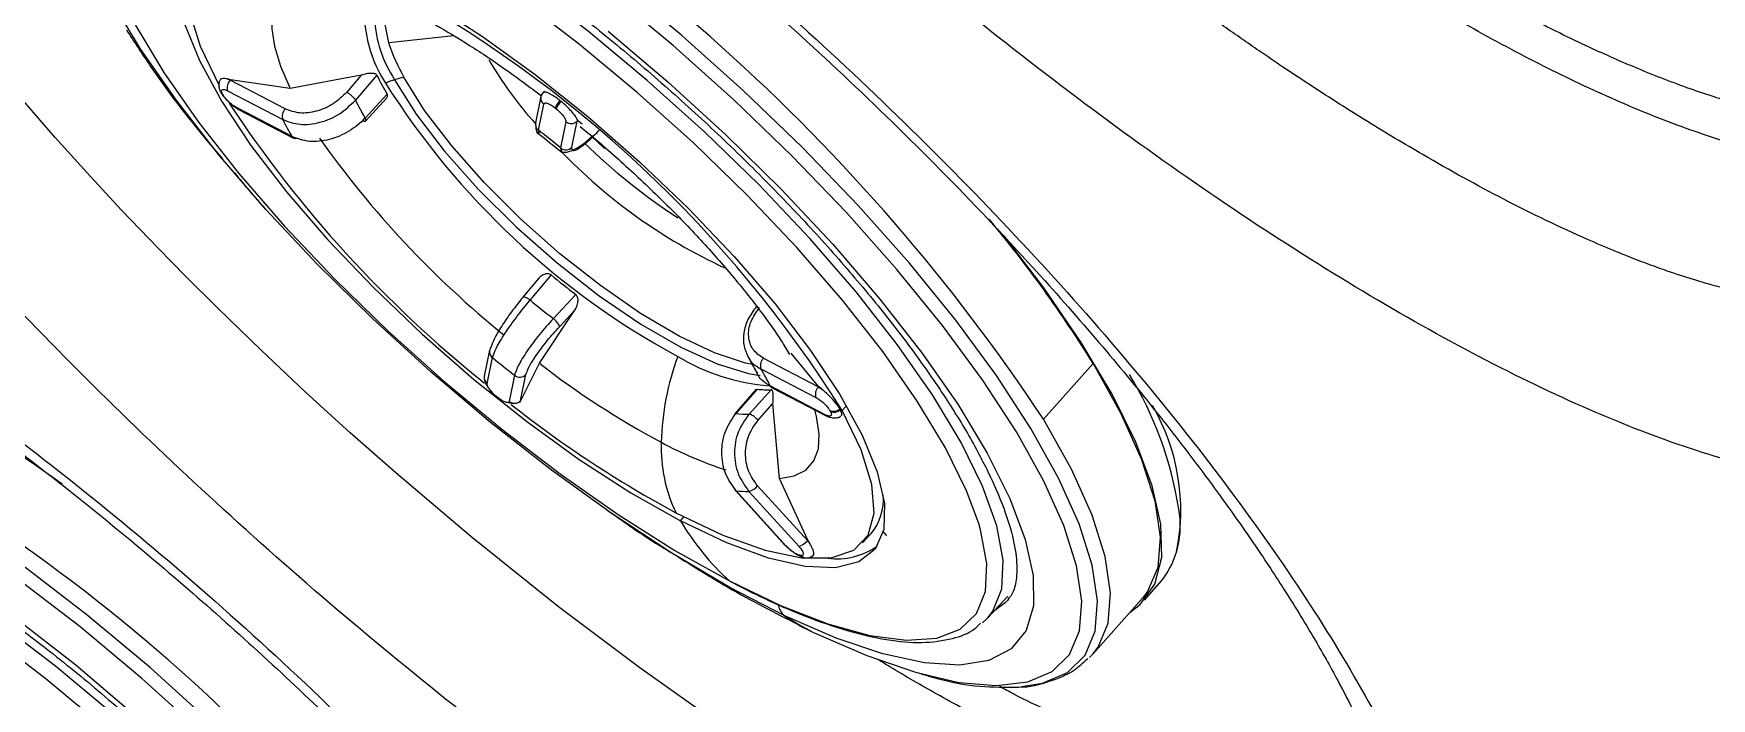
# Model space of a CAD drawing. Extents: x 832 to 912, y 781 to 934.
# Drawn here: x 896.845 to 899.266, y 873.373 to 874.333 of the extents above; entities that cross this region are included whole.
import ezdxf

# ---------------------------------------------------------------- set-up
doc = ezdxf.new("R2010")
doc.units = 0
doc.header["$MEASUREMENT"] = 0
doc.layers.add('1', color=4, linetype='Continuous')

# ---------------------------------------------------------------- blocks, each defined once
blk = doc.blocks.new('2026 SOVEREIGN HL')
at = {"layer": '1', "color": 3, "linetype": 'Continuous', "lineweight": 25}
for p, q in [((65.7221, 77.2348), (65.628, 77.2249)), ((65.3996, 77.1714), (65.395, 77.1727)), ((65.395, 77.1727), (65.3991, 77.1708)), ((65.3991, 77.1708), (65.3996, 77.1714)), ((65.4785, 77.1294), (65.3991, 77.1708)), ((65.486, 77.1591), (65.3996, 77.1714)), ((65.5884, 77.1781), (65.486, 77.1591)), ((65.5884, 77.1781), (65.5674, 77.1536)), ((65.6109, 77.1782), (65.5799, 77.1421)), ((65.3854, 77.1538), (65.3861, 77.1525)), ((65.3889, 77.1498), (65.3883, 77.151)), ((65.3956, 77.1555), (65.4751, 77.1141)), ((65.5942, 77.1161), (65.626, 77.1506)), ((65.5944, 77.112), (65.6255, 77.1457)), ((65.8476, 77.1472), (65.84, 77.1094)), ((65.8441, 77.0987), (65.8517, 77.1365)), ((65.8499, 77.1519), (65.8493, 77.1512)), ((65.8499, 77.1519), (65.8507, 77.1536)), ((65.8751, 77.1417), (65.8767, 77.1404)), ((65.4886, 77.0894), (65.4092, 77.1308)), ((65.4112, 77.1288), (65.4907, 77.0873)), ((65.8682, 77.1309), (65.8698, 77.1297)), ((65.8836, 77.111), (65.876, 77.0732)), ((65.8924, 77.0741), (65.9, 77.1119)), ((65.9005, 77.1125), (65.9, 77.1143)), ((65.9, 77.1143), (65.9, 77.1119)), ((65.9, 77.1119), (65.9005, 77.1125)), ((65.9072, 77.1076), (65.9005, 77.1125)), ((65.8455, 77.094), (65.8441, 77.0987)), ((65.9392, 77.0725), (65.9207, 77.09)), ((65.876, 77.0732), (65.8774, 77.0687)), ((65.8448, 76.8851), (65.8218, 76.8576)), ((65.8623, 76.8898), (65.832, 76.8536)), ((65.8657, 76.8268), (65.8979, 76.8613)), ((65.8456, 76.7622), (65.8962, 76.8384)), ((65.8743, 76.815), (65.8962, 76.8384)), ((65.7736, 76.7812), (65.7659, 76.7434)), ((66.2484, 76.7286), (66.2087, 76.7766)), ((65.77, 76.7326), (65.7777, 76.7704)), ((65.8189, 76.7086), (65.8456, 76.7622)), ((66.165, 76.7542), (66.2445, 76.7127)), ((66.2479, 76.728), (66.1685, 76.7694)), ((66.573, 76.6814), (66.6444, 76.762)), ((65.8096, 76.7449), (65.802, 76.7071)), ((65.8184, 76.7081), (65.826, 76.7459)), ((66.1581, 76.7247), (66.127, 76.6888)), ((66.1595, 76.7249), (66.1288, 76.6895)), ((66.1481, 76.6887), (66.18, 76.7241)), ((66.258, 76.688), (66.1786, 76.7295)), ((66.1806, 76.7274), (66.2601, 76.686)), ((66.2484, 76.7286), (66.2479, 76.728)), ((66.2479, 76.728), (66.2523, 76.7254)), ((66.2523, 76.7254), (66.2484, 76.7286)), ((65.7855, 76.7127), (65.7839, 76.7139)), ((65.784, 76.7131), (65.7856, 76.7119)), ((65.7861, 76.7118), (65.7886, 76.7105)), ((65.8136, 76.705), (65.8175, 76.7064)), ((65.8175, 76.7064), (65.8189, 76.7086)), ((65.8184, 76.7081), (65.8175, 76.7064)), ((65.8189, 76.7086), (65.8184, 76.7081)), ((66.1609, 76.68), (66.1825, 76.704)), ((66.1921, 76.5957), (66.1825, 76.704)), ((66.2825, 76.6941), (66.2887, 76.7009)), ((66.2647, 76.6938), (66.2654, 76.6926)), ((66.279, 76.6964), (66.2797, 76.6952)), ((66.1282, 76.5786), (66.2, 76.4993)), ((66.2012, 76.4988), (66.1294, 76.5781)), ((66.1478, 76.5773), (66.2196, 76.4981)), ((66.2322, 76.5061), (66.1603, 76.5853)), ((66.2327, 76.5066), (66.1921, 76.5957)), ((66.0491, 76.5346), (66.0541, 76.5403)), ((66.2327, 76.5066), (66.2322, 76.5061)), ((66.2322, 76.5061), (66.2357, 76.5019)), ((66.2357, 76.5019), (66.2327, 76.5066)), ((66.3117, 76.5028), (66.3244, 76.5166)), ((66.3429, 76.5178), (66.3417, 76.5192)), ((66.2234, 76.4847), (66.2225, 76.4847)), ((66.2295, 76.4813), (66.2304, 76.4813)), ((66.2306, 76.4813), (66.2313, 76.4813)), ((66.7186, 76.4203), (66.7435, 76.4484)), ((66.4925, 76.3949), (66.5212, 76.4261)), ((66.5052, 76.4085), (66.5102, 76.4141)), ((66.523, 76.4224), (66.5213, 76.4204)), ((66.6442, 76.3424), (66.7156, 76.423)), ((66.2194, 76.3842), (66.2412, 76.3736)), ((66.4849, 76.3877), (66.4925, 76.3949)), ((66.6394, 76.3374), (66.6442, 76.3424))]:
    blk.add_line(p, q, dxfattribs=at)
at = {"layer": '1', "color": 3, "linetype": 'Continuous', "lineweight": 25, "flags": 128}
for points in [[(66.1084, 76.2388), (65.9902, 76.3224), (65.8732, 76.4106), (65.7466, 76.5121), (65.6383, 76.6039), (65.5725, 76.662), (65.5076, 76.7211), (65.4438, 76.781), (65.3813, 76.8416), (65.3344, 76.8883), (65.2958, 76.9278), (65.2427, 76.9834), (65.1977, 77.0319), (65.147, 77.0882), (65.0916, 77.152)], [(66.5412, 76.2955), (66.5715, 76.3003), (66.6075, 76.3157), (66.6329, 76.3408), (66.6474, 76.3755), (66.6508, 76.419), (66.6431, 76.4708), (66.6243, 76.5302), (66.5947, 76.5963), (66.5547, 76.668), (66.505, 76.7444), (66.4463, 76.8244), (66.3794, 76.9067), (66.3052, 76.9902), (66.2249, 77.0737), (66.1397, 77.1559), (66.0508, 77.2357), (65.9594, 77.3118), (65.867, 77.3832), (65.7748, 77.4489), (65.6843, 77.5078), (65.5966, 77.5591), (65.5132, 77.6022)], [(66.2412, 76.3736), (66.3178, 76.3401), (66.388, 76.316), (66.4507, 76.3015), (66.505, 76.2968), (66.5502, 76.3021), (66.5855, 76.3172), (66.6105, 76.3419), (66.6248, 76.3759), (66.6281, 76.4187), (66.6205, 76.4696), (66.602, 76.5279), (66.5729, 76.5928), (66.5337, 76.6633), (66.4849, 76.7384), (66.4272, 76.8169), (66.3614, 76.8978), (66.2886, 76.9798), (66.2097, 77.0618), (66.126, 77.1426), (66.0387, 77.2209), (65.9489, 77.2957)], [(65.9446, 77.2417), (66.031, 77.1685), (66.1147, 77.092), (66.1943, 77.0134), (66.2687, 76.934), (66.3367, 76.8549), (66.3971, 76.7775), (66.449, 76.703), (66.4917, 76.6325), (66.5244, 76.5671), (66.5466, 76.508), (66.558, 76.4559), (66.5584, 76.4118), (66.5477, 76.3763), (66.5262, 76.35), (66.4942, 76.3333), (66.4522, 76.3265), (66.4009, 76.3296), (66.341, 76.3427), (66.2735, 76.3655), (66.1995, 76.3977)], [(66.1995, 76.3977), (66.1202, 76.4387), (66.0367, 76.4879), (65.9505, 76.5446), (65.8628, 76.6078), (65.7751, 76.6765), (65.6887, 76.7497), (65.605, 76.8262), (65.5253, 76.9048), (65.4509, 76.9842), (65.383, 77.0633), (65.3226, 77.1407), (65.2706, 77.2152), (65.2279, 77.2857), (65.1952, 77.3511), (65.173, 77.4103), (65.1636, 77.449)], [(66.4925, 76.3949), (66.4998, 76.4042), (66.5128, 76.4367), (66.5147, 76.478), (66.5054, 76.5277), (66.485, 76.5846), (66.4539, 76.648), (66.4126, 76.7167), (66.3618, 76.7895), (66.3025, 76.8652), (66.2355, 76.9425), (66.1622, 77.0201), (66.0836, 77.0966), (66.0012, 77.1707), (65.9164, 77.2412), (65.8306, 77.3069), (65.7452, 77.3665), (65.6619, 77.4193), (65.5819, 77.4641)], [(66.4793, 76.5308), (66.4618, 76.5779), (66.4313, 76.6401), (66.3907, 76.7076), (66.3409, 76.7791), (66.2826, 76.8534), (66.2169, 76.9293), (66.1448, 77.0055), (66.0677, 77.0806), (65.9867, 77.1534), (65.9034, 77.2227), (65.8192, 77.2872), (65.7354, 77.3458), (65.6535, 77.3975), (65.5749, 77.4416)], [(65.2057, 77.3982), (65.2126, 77.3677), (65.2327, 77.3117), (65.2632, 77.2495), (65.3037, 77.182), (65.3536, 77.1105), (65.4119, 77.0362), (65.4776, 76.9603), (65.5497, 76.8841), (65.6268, 76.809), (65.7078, 76.7362), (65.7911, 76.6669), (65.8753, 76.6024), (65.9591, 76.5438), (66.041, 76.492), (66.1196, 76.448)], [(65.617, 77.3229), (65.5503, 77.3546), (65.49, 77.3767), (65.4373, 77.3888), (65.3935, 77.3906), (65.3595, 77.3821), (65.336, 77.3635), (65.3237, 77.3352), (65.3227, 77.2978), (65.3332, 77.2522), (65.3548, 77.1993), (65.3871, 77.1404), (65.4293, 77.0768), (65.4806, 77.0098), (65.5398, 76.9411), (65.6055, 76.872), (65.6762, 76.8043), (65.7505, 76.7393), (65.8267, 76.6785), (65.9029, 76.6234), (65.9776, 76.5751), (66.0491, 76.5346)], [(65.6233, 77.311), (65.5555, 77.343), (65.4946, 77.3648), (65.442, 77.3758), (65.399, 77.3758), (65.3667, 77.3648), (65.3459, 77.3431), (65.3371, 77.3112), (65.3405, 77.2698), (65.356, 77.2201), (65.3833, 77.1631)], [(65.617, 77.3229), (65.6885, 77.2825), (65.7632, 77.2342), (65.8394, 77.179), (65.9156, 77.1183), (65.9898, 77.0533), (66.0606, 76.9855), (66.1263, 76.9165), (66.1855, 76.8478), (66.2367, 76.7808), (66.279, 76.7172), (66.3113, 76.6583), (66.3329, 76.6054), (66.3434, 76.5598), (66.3424, 76.5224), (66.3301, 76.494), (66.3066, 76.4754), (66.2726, 76.4669), (66.2288, 76.4688), (66.1761, 76.4809), (66.1158, 76.503), (66.0491, 76.5346)], [(65.4776, 77.2965), (65.4671, 77.2843), (65.4606, 77.2669), (65.4593, 77.2453), (65.4631, 77.22), (65.472, 77.1911), (65.486, 77.1591)], [(65.628, 77.2249), (65.6217, 77.2588), (65.6225, 77.2707)], [(65.6366, 77.1716), (65.6676, 77.1221), (65.7083, 77.0688), (65.757, 77.0138), (65.8119, 76.9593), (65.8709, 76.9072), (65.9317, 76.8597), (65.9919, 76.8186), (66.0494, 76.7853), (66.1018, 76.7613), (66.1471, 76.7473), (66.1639, 76.7446)], [(66.1539, 76.7603), (66.1428, 76.7626), (66.0982, 76.7772), (66.0472, 76.8013), (65.9915, 76.8341), (65.9334, 76.8743), (65.8748, 76.9204), (65.8182, 76.9707), (65.7656, 77.0232), (65.7189, 77.0762), (65.6799, 77.1274), (65.6501, 77.1751)], [(66.6978, 76.4029), (66.7124, 76.414), (66.7336, 76.4434), (66.7436, 76.4822), (66.7423, 76.5298), (66.7298, 76.5855), (66.7062, 76.6484), (66.6719, 76.7176), (66.6274, 76.7922), (66.5732, 76.8711), (66.5159, 76.9461)], [(66.6444, 76.762), (66.6846, 76.6898), (66.7144, 76.6233), (66.7333, 76.5635), (66.7411, 76.5113), (66.7377, 76.4675), (66.7231, 76.4327), (66.7156, 76.423)], [(65.784, 76.7131), (65.7839, 76.7134), (65.7839, 76.7139)], [(65.7855, 76.7127), (65.7854, 76.7121), (65.7856, 76.7118), (65.7861, 76.7118)], [(65.7401, 75.3468), (65.7768, 75.354), (65.8152, 75.3723), (65.8432, 75.4004), (65.8602, 75.438), (65.8662, 75.4845), (65.8609, 75.5393), (65.8445, 75.6015), (65.8172, 75.6702), (65.7795, 75.7445), (65.7317, 75.8232), (65.6748, 75.9052), (65.6094, 75.9894), (65.5365, 76.0744), (65.4573, 76.159), (65.3728, 76.2421), (65.2843, 76.3223), (65.193, 76.3986), (65.1004, 76.4698), (65.0077, 76.5348), (64.9164, 76.5928), (64.8277, 76.6429), (64.7429, 76.6843)], [(66.0425, 76.5462), (66.1103, 76.5142), (66.1712, 76.4924), (66.2238, 76.4814), (66.2667, 76.4814), (66.299, 76.4924), (66.3198, 76.5141), (66.3286, 76.546), (66.3253, 76.5874), (66.3097, 76.6371), (66.2825, 76.6941)], [(66.1921, 76.5957), (66.2133, 76.5996), (66.2298, 76.6081), (66.2414, 76.6212), (66.248, 76.6386), (66.2493, 76.6602), (66.2455, 76.6855), (66.2431, 76.6949)], [(66.6442, 76.3424), (66.6517, 76.3521), (66.6663, 76.3869), (66.6697, 76.4308), (66.6619, 76.483), (66.643, 76.5427), (66.6132, 76.6092), (66.573, 76.6814)], [(65.3588, 76.2285), (65.2718, 76.3073), (65.1822, 76.3822), (65.0912, 76.4521), (65.0002, 76.516), (64.9105, 76.573), (64.8233, 76.6222), (64.74, 76.6628)], [(64.7484, 76.6014), (64.8291, 76.5619), (64.9135, 76.5138), (65.0005, 76.458), (65.0886, 76.3954), (65.1765, 76.3268), (65.2627, 76.2534)], [(65.7295, 75.5562), (65.7231, 75.5963), (65.7049, 75.6559), (65.6759, 75.7217), (65.6366, 75.7926), (65.5875, 75.8674), (65.5297, 75.9449), (65.464, 76.0237), (65.3916, 76.1024), (65.3138, 76.1797), (65.2318, 76.2543), (65.1471, 76.3249), (65.061, 76.3903), (64.9752, 76.4494), (64.891, 76.5011), (64.8099, 76.5446)], [(66.1196, 76.448), (66.1935, 76.4125), (66.2615, 76.3861), (66.3223, 76.3693), (66.3751, 76.3623), (66.4188, 76.3652), (66.4528, 76.3781), (66.4764, 76.4007), (66.4892, 76.4326), (66.491, 76.4732), (66.4819, 76.5219), (66.4793, 76.5308)], [(65.6964, 75.6037), (65.6817, 75.6492), (65.6532, 75.7138), (65.6146, 75.7835), (65.5664, 75.857), (65.5096, 75.933), (65.4451, 76.0104), (65.3741, 76.0877), (65.2976, 76.1636), (65.2171, 76.2369), (65.1339, 76.3062), (65.0494, 76.3704), (64.9651, 76.4284), (64.8824, 76.4793), (64.8028, 76.522)], [(66.3418, 76.5184), (66.3422, 76.5181), (66.3429, 76.5178)], [(66.2012, 76.4988), (66.2004, 76.499), (66.2, 76.4993)], [(66.5213, 76.4204), (66.5179, 76.4168), (66.5008, 76.404)]]:
    blk.add_lwpolyline(points, dxfattribs=at)
at = {"layer": '1', "color": 3, "linetype": 'Continuous', "lineweight": 25}
for centre, radius, start, end in [((64.2395, 75.1344), 2.7997, 33.5433, 62.6783), ((64.7847, 75.7543), 1.7682, 32.1054, 61.6901), ((65.7843, 77.2692), 0.177, 182.97, 213.4541), ((65.7846, 77.2708), 0.1919, 186.0838, 212.8173), ((65.8973, 77.3144), 0.2838, 198.3721, 209.3966), ((66.2672, 77.4893), 0.5728, 210.2356, 221.7856), ((65.4098, 77.1604), 0.0149, 135.8175, 198.9384), ((66.0005, 77.3739), 0.436, 206.6668, 210.7985), ((65.6826, 77.0233), 0.1552, 107.2249, 112.4317), ((66.5908, 77.7779), 1.1443, 212.2768, 241.5186), ((65.6808, 77.0294), 0.1489, 101.9141, 107.2617), ((65.3912, 77.1569), 0.00663, 198.0926, 243.6781), ((65.392, 77.1559), 0.00679, 209.2046, 243.3245), ((66.8608, 78.1013), 1.7517, 213.3699, 231.3258), ((65.9681, 77.338), 0.4348, 206.7742, 210.6908), ((65.8584, 77.1452), 0.011, 169.2475, 232.4188), ((65.8579, 77.1452), 0.0105, 146.4829, 168.5752), ((65.9022, 77.1167), 0.0368, 137.3497, 157.3679), ((65.9037, 77.1155), 0.0367, 137.3376, 157.3977), ((65.4143, 77.1339), 0.00597, 210.7413, 238.5288), ((65.4892, 77.1189), 0.0149, 135.8262, 198.9167), ((65.9368, 77.3511), 0.519, 207.1771, 210.289), ((65.8913, 77.1205), 0.0122, 231.0377, 315.5846), ((65.4931, 77.092), 0.00518, 210.3654, 296.0275), ((66.683, 77.9019), 1.4132, 215.2132, 231.0289), ((65.8508, 77.1074), 0.011, 169.2477, 232.4103), ((64.8737, 75.8498), 1.5816, 50.672, 52.1522), ((66.4388, 77.6072), 0.7786, 223.6327, 245.2406), ((65.8837, 77.0827), 0.0122, 231.0657, 315.5566), ((66.5171, 77.699), 0.8664, 225.5292, 237.0251), ((65.0817, 75.7962), 1.837, 31.7187, 39.7253), ((66.7074, 77.9122), 1.3264, 230.4255, 232.394), ((66.6732, 77.8732), 1.3218, 230.4765, 232.3442), ((63.9892, 74.9851), 1.9828, 53.9287, 65.0593), ((65.7842, 76.779), 0.0108, 140.5242, 232.9297), ((66.4037, 76.6388), 0.3825, 159.6056, 178.6009), ((66.201, 77.031), 0.3022, 238.9599, 265.5086), ((66.7764, 77.9892), 1.5757, 230.6693, 232.155), ((66.6059, 77.7406), 1.2391, 232.1521, 241.8486), ((66.1792, 76.759), 0.0149, 135.8112, 198.9316), ((65.7193, 76.4938), 0.5163, 27.1672, 30.2952), ((65.7768, 76.7413), 0.011, 169.3078, 232.3803), ((65.8173, 76.7544), 0.0122, 231.0472, 315.5751), ((66.1748, 76.8455), 0.1216, 262.7659, 272.4513), ((66.1828, 76.7316), 0.00467, 206.8089, 242.528), ((66.2586, 76.7176), 0.0149, 135.8214, 198.9177), ((66.2558, 76.474), 0.518, 8.6211, 31.646), ((63.639, 74.4251), 2.5369, 31.6883, 63.9206), ((65.8097, 76.7166), 0.0122, 231.0377, 315.5846), ((66.8176, 77.9821), 1.6317, 231.6245, 241.6419), ((66.4677, 76.5496), 0.3032, 348.6604, 30.0447), ((66.1435, 76.8097), 0.1211, 263.0061, 272.1989), ((66.2622, 76.6901), 0.00468, 206.9367, 258.234), ((66.2698, 76.7063), 0.0135, 248.1106, 312.9284), ((66.2704, 76.7051), 0.0135, 248.1418, 312.9154), ((66.2373, 76.6399), 0.2161, 177.8347, 205.7071), ((66.2996, 77.168), 0.5897, 241.8371, 251.6971), ((66.1294, 76.5798), 0.00174, 154.1622, 269.5866), ((66.1447, 76.7222), 0.145, 263.9635, 271.2434), ((66.1429, 76.5989), 0.0221, 282.9269, 322.1793), ((66.2642, 76.5656), 0.0776, 320.8232, 4.7321), ((66.3762, 76.7288), 0.3804, 210.6936, 227.5698), ((66.6412, 76.5272), 0.1291, 322.4035, 10.8983), ((66.2147, 76.5196), 0.0221, 282.917, 322.1891), ((66.2299, 76.4913), 0.00995, 221.3637, 268.3404), ((66.2308, 76.4912), 0.00993, 221.2957, 268.4641), ((66.2747, 76.5819), 0.102, 262.6744, 304.8137), ((66.2136, 76.4166), 0.0236, 187.2752, 233.3194), ((64.1148, 74.9609), 1.604, 30.1088, 62.8112), ((66.412, 76.7161), 0.3828, 236.2878, 243.4962)]:
    blk.add_arc(centre, radius, start, end, dxfattribs=at)
for points, knots in [([(61.3533, 82.7876), (61.4809, 82.6836), (61.7413, 82.4714), (62.1237, 82.1604), (62.4895, 81.8632), (62.8226, 81.5926), (63.1215, 81.3499), (63.3865, 81.1347), (63.6181, 80.9467), (63.818, 80.7843), (64.0052, 80.6322), (64.1895, 80.4824), (64.3846, 80.3237), (64.5854, 80.1603), (64.7957, 79.9891), (65.0202, 79.8062), (65.2592, 79.6114), (65.5153, 79.4025), (65.7928, 79.1761), (66.1009, 78.9244), (66.4468, 78.6418), (66.8224, 78.3345), (67.2266, 78.0038), (67.6579, 77.651), (68.1234, 77.2704), (68.6072, 76.8749), (68.9361, 76.6068), (69.0982, 76.4746)], [0, 0, 0, 0, 0.049445, 0.100866, 0.148055, 0.191016, 0.22976, 0.263698, 0.293563, 0.319356, 0.341079, 0.366002, 0.390687, 0.416599, 0.443737, 0.472101, 0.503524, 0.536326, 0.571311, 0.611051, 0.655739, 0.705377, 0.75672, 0.812473, 0.872625, 0.937195, 1, 1, 1, 1]), ([(69.1122, 76.5144), (69.1118, 76.5148), (69.1082, 76.5178), (69.0962, 76.5278), (69.0536, 76.5638), (68.8946, 76.6979), (68.2765, 77.2205), (67.0549, 78.2558), (65.9379, 79.1734), (65.2946, 79.7019)], [0, 0, 0, 0, 0.000353, 0.002828, 0.009436, 0.033986, 0.128384, 0.498019, 1, 1, 1, 1]), ([(67.9677, 76.6843), (67.9522, 76.6652), (67.9214, 76.6272), (67.8466, 76.5972), (67.7528, 76.5877), (67.6395, 76.6005), (67.5086, 76.6355), (67.3625, 76.692), (67.2036, 76.7685), (67.0348, 76.8633), (66.8586, 76.975), (66.678, 77.1015), (66.496, 77.2403), (66.3154, 77.389), (66.1394, 77.5449), (65.971, 77.7055), (65.813, 77.8682), (65.6678, 78.0302), (65.5383, 78.1887), (65.4268, 78.3412), (65.3354, 78.4851), (65.2658, 78.618), (65.2189, 78.738), (65.1961, 78.8428), (65.1962, 78.9319), (65.2167, 78.9758), (65.227, 78.9977)], [0, 0, 0, 0, 0.041592, 0.083214, 0.124887, 0.166634, 0.208282, 0.250094, 0.291784, 0.333525, 0.375239, 0.416796, 0.458576, 0.500203, 0.541828, 0.583472, 0.625154, 0.666837, 0.708546, 0.750195, 0.791886, 0.833564, 0.875219, 0.916884, 0.958438, 1, 1, 1, 1]), ([(67.8875, 76.9308), (67.8798, 76.9201), (67.8657, 76.9006), (67.8397, 76.8811), (67.8103, 76.8658), (67.7764, 76.8551), (67.7369, 76.8495), (67.7031, 76.8486), (67.6748, 76.8498), (67.6505, 76.8521), (67.6253, 76.8556), (67.5991, 76.8603), (67.5719, 76.8662), (67.5456, 76.8728), (67.5158, 76.8813), (67.487, 76.8904), (67.4564, 76.9012), (67.4275, 76.9119), (67.3943, 76.9252), (67.332, 76.9518), (67.2414, 76.9954), (67.147, 77.0474), (67.0805, 77.0866), (67.0406, 77.1109), (67.0002, 77.1363), (66.9595, 77.1626), (66.9207, 77.1883), (66.8786, 77.2168), (66.8227, 77.2558), (66.7462, 77.3111), (66.661, 77.3757), (66.5802, 77.4396), (66.5102, 77.497), (66.4397, 77.5565), (66.3671, 77.6198), (66.2909, 77.6886), (66.2198, 77.7552), (66.1532, 77.8197), (66.0868, 77.8861), (66.0147, 77.961), (65.9417, 78.0405), (65.8737, 78.118), (65.8223, 78.1796), (65.7834, 78.2279), (65.7478, 78.2735), (65.7095, 78.3244), (65.6719, 78.3773), (65.6372, 78.4287), (65.6046, 78.4798), (65.5692, 78.5398), (65.5356, 78.6032), (65.5059, 78.6689), (65.4851, 78.7258), (65.4724, 78.7725), (65.4645, 78.8148), (65.4616, 78.8506), (65.4629, 78.884), (65.4671, 78.9095), (65.4741, 78.9323), (65.4807, 78.9468), (65.4854, 78.9549), (65.4868, 78.9572), (65.4872, 78.9579), (65.4874, 78.9582)], [0, 0, 0, 0, 0.02542, 0.04617, 0.062237, 0.0865, 0.107295, 0.124614, 0.135021, 0.145431, 0.155844, 0.16626, 0.176679, 0.1871, 0.195617, 0.20888, 0.217293, 0.226893, 0.237681, 0.249656, 0.286176, 0.31973, 0.330747, 0.341765, 0.352782, 0.363799, 0.374817, 0.383992, 0.397482, 0.41936, 0.444455, 0.464566, 0.483075, 0.499981, 0.520841, 0.541703, 0.562565, 0.580476, 0.599015, 0.621173, 0.646416, 0.669062, 0.690048, 0.701844, 0.713042, 0.732021, 0.749364, 0.763487, 0.782074, 0.800394, 0.825398, 0.850387, 0.875359, 0.895022, 0.911607, 0.934725, 0.949433, 0.966918, 0.980715, 0.9945, 0.998285, 0.999402, 1, 1, 1, 1]), ([(64.4346, 78.0617), (64.4497, 78.0797), (64.4798, 78.1156), (64.5543, 78.1434), (64.649, 78.1513), (64.7641, 78.1374), (64.8971, 78.1026), (65.0458, 78.0471), (65.2072, 77.9721), (65.3787, 77.8788), (65.5573, 77.7687), (65.7397, 77.6437), (65.9228, 77.5058), (66.1033, 77.3576), (66.2784, 77.2012), (66.4449, 77.0395), (66.6001, 76.875), (66.7413, 76.7105), (66.8665, 76.5488), (66.9733, 76.3925), (67.0602, 76.2444), (67.1256, 76.1072), (67.1685, 75.9831), (67.1878, 75.8749), (67.185, 75.7829), (67.1633, 75.7383), (67.1524, 75.7159)], [0, 0, 0, 0, 0.041793, 0.083725, 0.125533, 0.167307, 0.209105, 0.250862, 0.292601, 0.334267, 0.375941, 0.417598, 0.459196, 0.500762, 0.542265, 0.583841, 0.625315, 0.666768, 0.708297, 0.749792, 0.791377, 0.832976, 0.874604, 0.916382, 0.958214, 1, 1, 1, 1]), ([(64.766, 78.079), (64.766, 78.0789), (64.7659, 78.0787), (64.7717, 78.0796), (64.784, 78.0805), (64.8019, 78.0805), (64.8304, 78.0784), (64.8731, 78.0716), (64.9237, 78.0598), (64.9734, 78.045), (65.0218, 78.0285), (65.0748, 78.0085), (65.1385, 77.9817), (65.2081, 77.9494), (65.2839, 77.9112), (65.3665, 77.8665), (65.4659, 77.8086), (65.5771, 77.7388), (65.7099, 77.649), (65.8557, 77.5426), (66.0105, 77.4201), (66.1596, 77.2931), (66.3039, 77.161), (66.4437, 77.0232), (66.564, 76.8949), (66.6631, 76.7812), (66.7419, 76.685), (66.8127, 76.5924), (66.8715, 76.5098), (66.9215, 76.4341), (66.9623, 76.3676), (66.9961, 76.3075), (67.0217, 76.2576), (67.0427, 76.2129), (67.0655, 76.159), (67.0856, 76.0996), (67.0949, 76.0566), (67.0977, 76.0332), (67.0984, 76.0195), (67.0981, 76.0114), (67.098, 76.0105), (67.098, 76.0099)], [0, 0, 0, 0, 0.016778, 0.034647, 0.047923, 0.062224, 0.0834, 0.107344, 0.132981, 0.153977, 0.170045, 0.188306, 0.210543, 0.234362, 0.255086, 0.280379, 0.307512, 0.339898, 0.37273, 0.415686, 0.457182, 0.497698, 0.538203, 0.579634, 0.622233, 0.652771, 0.681636, 0.709595, 0.738482, 0.760438, 0.784534, 0.806833, 0.825144, 0.840984, 0.860719, 0.895999, 0.928643, 0.943244, 0.95678, 0.975068, 1, 1, 1, 1]), ([(67.1524, 75.7159), (67.137, 75.6976), (67.1063, 75.661), (67.0316, 75.6334), (66.9379, 75.6264), (66.8245, 75.6421), (66.6938, 75.6797), (66.5479, 75.7386), (66.3897, 75.817), (66.2218, 75.9135), (66.047, 76.0265), (65.8679, 76.1541), (65.6876, 76.2937), (65.5089, 76.4432), (65.335, 76.5998), (65.1684, 76.7613), (65.0123, 76.9248), (64.8689, 77.0879), (64.7409, 77.2476), (64.6306, 77.4013), (64.5401, 77.5465), (64.4713, 77.6805), (64.4251, 77.8015), (64.4028, 77.9069), (64.4033, 77.9963), (64.4242, 78.0399), (64.4346, 78.0617)], [0, 0, 0, 0, 0.041829, 0.083845, 0.125699, 0.167493, 0.209255, 0.25106, 0.292671, 0.334272, 0.375793, 0.417161, 0.458711, 0.500106, 0.541517, 0.582966, 0.624474, 0.666004, 0.707629, 0.749224, 0.790935, 0.832663, 0.874461, 0.916331, 0.958113, 1, 1, 1, 1]), ([(67.2937, 77.949), (67.3269, 77.9143), (67.3833, 77.8555), (67.4528, 77.7775), (67.5095, 77.7112), (67.5672, 77.6407), (67.6293, 77.5602), (67.6957, 77.4677), (67.7575, 77.3727), (67.8077, 77.2856), (67.8445, 77.2124), (67.8727, 77.1476), (67.8945, 77.085), (67.9049, 77.0407), (67.9086, 77.0137), (67.9097, 76.9973), (67.9094, 76.9861), (67.909, 76.9832), (67.9087, 76.9815)], [0, 0, 0, 0, 0.077641, 0.131599, 0.174836, 0.226998, 0.292219, 0.361079, 0.44691, 0.527525, 0.590395, 0.653608, 0.73109, 0.813048, 0.851314, 0.886564, 0.934015, 1, 1, 1, 1]), ([(67.3788, 77.8793), (67.3903, 77.8676), (67.4543, 77.8016), (67.5574, 77.6806), (67.6845, 77.5198), (67.7915, 77.3643), (67.8783, 77.2167), (67.9432, 77.0796), (67.9856, 76.9552), (68.0041, 76.8463), (68.0007, 76.753), (67.9787, 76.7072), (67.9677, 76.6843)], [0, 0, 0, 0, 0.023612, 0.132367, 0.241049, 0.34954, 0.457691, 0.566253, 0.674398, 0.782854, 0.891463, 1, 1, 1, 1]), ([(65.5314, 77.5042), (65.5437, 77.4982), (65.579, 77.4809), (65.641, 77.4465), (65.7177, 77.3993), (65.7969, 77.3456), (65.8772, 77.2864), (65.9574, 77.2225), (66.0364, 77.1548), (66.1129, 77.0844), (66.1859, 77.0122), (66.2542, 76.9395), (66.3169, 76.8672), (66.3729, 76.7965), (66.4216, 76.7284), (66.4621, 76.6643), (66.494, 76.6051), (66.5168, 76.552), (66.5305, 76.5064), (66.5356, 76.4693), (66.5329, 76.4423), (66.5282, 76.4282), (66.5229, 76.4233), (66.5216, 76.422)], [0, 0, 0, 0, 0.026714, 0.077171, 0.127828, 0.17866, 0.229609, 0.280635, 0.331703, 0.382791, 0.433867, 0.484908, 0.535884, 0.58676, 0.63749, 0.688007, 0.738218, 0.787994, 0.837181, 0.885682, 0.933819, 0.982631, 1, 1, 1, 1]), ([(67.8948, 77.0781), (67.8923, 77.0762), (67.883, 77.0692), (67.8629, 77.0607), (67.8351, 77.052), (67.8041, 77.0468), (67.7757, 77.0451), (67.749, 77.0453), (67.7208, 77.047), (67.6875, 77.0511), (67.6525, 77.0574), (67.6026, 77.0685), (67.5303, 77.0895), (67.4323, 77.1264), (67.3287, 77.1732), (67.2208, 77.2289), (67.119, 77.2873), (67.0494, 77.3301), (67.0181, 77.3504), (67.0148, 77.3526)], [0, 0, 0, 0, 0.019852, 0.072632, 0.125918, 0.180313, 0.231618, 0.258338, 0.297651, 0.349804, 0.389176, 0.427907, 0.527438, 0.628683, 0.726658, 0.822855, 0.921199, 0.991636, 1, 1, 1, 1]), ([(67.8748, 77.1382), (67.8688, 77.1345), (67.8546, 77.1258), (67.8283, 77.1168), (67.7974, 77.1104), (67.7625, 77.1075), (67.7256, 77.1082), (67.687, 77.1121), (67.6445, 77.119), (67.6014, 77.1288), (67.5646, 77.1393), (67.5358, 77.1482), (67.5061, 77.1582), (67.4688, 77.172), (67.4345, 77.1858), (67.4016, 77.1999), (67.3681, 77.2148), (67.3273, 77.234), (67.2789, 77.2582), (67.2403, 77.2784), (67.2177, 77.291), (67.2141, 77.293)], [0, 0, 0, 0, 0.053932, 0.127358, 0.193685, 0.258834, 0.33568, 0.393839, 0.452458, 0.536709, 0.584221, 0.606443, 0.654182, 0.701973, 0.749771, 0.782163, 0.822261, 0.870022, 0.925363, 0.988155, 1, 1, 1, 1]), ([(65.6705, 77.2644), (65.6788, 77.26), (65.7019, 77.2476), (65.7447, 77.2217), (65.7964, 77.1875), (65.8317, 77.1609), (65.8484, 77.1484)], [0, 0, 0, 0, 0.159412, 0.444319, 0.738641, 1, 1, 1, 1]), ([(65.2497, 77.2436), (65.2611, 77.2259), (65.2962, 77.1718), (65.3431, 77.1101), (65.3806, 77.0665), (65.3883, 77.0575)], [0, 0, 0, 0, 0.277912, 0.851714, 1, 1, 1, 1]), ([(63.6468, 77.127), (63.6637, 77.1468), (63.6976, 77.1864), (63.7771, 77.2191), (63.8762, 77.2315), (63.9952, 77.2214), (64.1315, 77.1898), (64.2828, 77.1368), (64.4466, 77.0635), (64.6197, 76.9714), (64.7994, 76.8618), (64.9822, 76.7368), (65.1652, 76.5985), (65.3453, 76.4491), (65.5193, 76.2913), (65.6843, 76.1277), (65.8375, 75.961), (65.9766, 75.7938), (66.099, 75.6292), (66.2028, 75.4698), (66.2863, 75.3182), (66.348, 75.1772), (66.3867, 75.0492), (66.4015, 74.937), (66.394, 74.8407), (66.3689, 74.7929), (66.3564, 74.7691)], [0, 0, 0, 0, 0.041737, 0.083632, 0.125427, 0.167202, 0.209037, 0.25081, 0.292512, 0.334282, 0.375934, 0.417555, 0.459129, 0.500706, 0.542234, 0.58371, 0.625193, 0.666664, 0.708226, 0.749702, 0.791291, 0.832995, 0.874623, 0.916443, 0.958225, 1, 1, 1, 1]), ([(63.9921, 77.1536), (63.9948, 77.1544), (63.9995, 77.1557), (64.0132, 77.1577), (64.0315, 77.1587), (64.0608, 77.1584), (64.1069, 77.1536), (64.1712, 77.1402), (64.238, 77.1212), (64.3151, 77.0946), (64.4086, 77.0565), (64.5117, 77.0075), (64.6135, 76.9535), (64.7034, 76.9016), (64.7825, 76.8528), (64.8564, 76.805), (64.9451, 76.7449), (65.0535, 76.6669), (65.1738, 76.5742), (65.2893, 76.4793), (65.3999, 76.3831), (65.5075, 76.2838), (65.6141, 76.1796), (65.7191, 76.0705), (65.8083, 75.9712), (65.8777, 75.8894), (65.9329, 75.8214), (65.9893, 75.7486), (66.0498, 75.6656), (66.1138, 75.5708), (66.1728, 75.474), (66.22, 75.3855), (66.2536, 75.313), (66.2781, 75.2514), (66.2973, 75.1914), (66.3069, 75.1468), (66.3106, 75.117), (66.3115, 75.0978), (66.311, 75.0821), (66.3096, 75.0757), (66.3087, 75.072)], [0, 0, 0, 0, 0.026993, 0.046528, 0.061012, 0.076615, 0.109517, 0.139196, 0.164211, 0.189502, 0.22204, 0.257003, 0.285033, 0.311915, 0.333652, 0.35123, 0.372735, 0.406021, 0.439, 0.47016, 0.500634, 0.531106, 0.562194, 0.595082, 0.628465, 0.650173, 0.667745, 0.689275, 0.716022, 0.744029, 0.778963, 0.811556, 0.83689, 0.860774, 0.888331, 0.921013, 0.93679, 0.951431, 0.971629, 1, 1, 1, 1]), ([(65.3863, 77.1732), (65.3854, 77.1721), (65.3837, 77.17), (65.3827, 77.1654), (65.3829, 77.1602), (65.3843, 77.1566), (65.3849, 77.1549)], [0, 0, 0, 0, 0.253896, 0.507902, 0.757727, 1, 1, 1, 1]), ([(65.395, 77.1727), (65.3927, 77.173), (65.3882, 77.1738), (65.3862, 77.1724), (65.3853, 77.1717)], [0, 0, 0, 0, 0.511194, 1, 1, 1, 1]), ([(65.6109, 77.1782), (65.6106, 77.1786), (65.61, 77.1795), (65.6081, 77.1804), (65.6056, 77.1808), (65.6015, 77.1809), (65.5955, 77.1803), (65.5908, 77.1789), (65.5884, 77.1781)], [0, 0, 0, 0, 0.094167, 0.190495, 0.298263, 0.424531, 0.701594, 1, 1, 1, 1]), ([(65.3883, 77.151), (65.3876, 77.1526), (65.3862, 77.1558), (65.3878, 77.1577), (65.3911, 77.1576), (65.3941, 77.1562), (65.3956, 77.1555)], [0, 0, 0, 0, 0.279637, 0.559227, 0.779573, 1, 1, 1, 1]), ([(65.3868, 77.1517), (65.3871, 77.1512), (65.388, 77.1497), (65.3912, 77.1456), (65.3969, 77.1396), (65.4034, 77.1341), (65.4079, 77.131), (65.4096, 77.13), (65.4101, 77.1297)], [0, 0, 0, 0, 0.062285, 0.21102, 0.502336, 0.792301, 0.9394, 1, 1, 1, 1]), ([(65.4092, 77.1308), (65.407, 77.1321), (65.4028, 77.1347), (65.3965, 77.1402), (65.3917, 77.1455), (65.3898, 77.1483), (65.3889, 77.1498)], [0, 0, 0, 0, 0.279438, 0.558979, 0.779363, 1, 1, 1, 1]), ([(65.4751, 77.1141), (65.4831, 77.1112), (65.4991, 77.1053), (65.5289, 77.1087), (65.5581, 77.1208), (65.5726, 77.135), (65.5799, 77.1421)], [0, 0, 0, 0, 0.250031, 0.500046, 0.75002, 1, 1, 1, 1]), ([(65.5674, 77.1536), (65.5612, 77.1476), (65.5488, 77.1356), (65.5241, 77.1251), (65.4989, 77.1219), (65.4853, 77.1269), (65.4785, 77.1294)], [0, 0, 0, 0, 0.249822, 0.500229, 0.750496, 1, 1, 1, 1]), ([(65.5674, 77.1536), (65.568, 77.1533), (65.5691, 77.1527), (65.5716, 77.1509), (65.5747, 77.1484), (65.5774, 77.1456), (65.5791, 77.1435), (65.5796, 77.1426), (65.5799, 77.1421)], [0, 0, 0, 0, 0.124761, 0.249415, 0.500012, 0.750609, 0.87529, 1, 1, 1, 1]), ([(65.6253, 77.1453), (65.6256, 77.1459), (65.6264, 77.1471), (65.6267, 77.149), (65.6262, 77.1501), (65.626, 77.1506)], [0, 0, 0, 0, 0.3536012, 0.680475, 1, 1, 1, 1]), ([(65.8536, 77.1546), (65.852, 77.1536), (65.8488, 77.1515), (65.8479, 77.1477), (65.8474, 77.1458)], [0, 0, 0, 0, 0.499255, 1, 1, 1, 1]), ([(65.8751, 77.1417), (65.8723, 77.1438), (65.8667, 77.148), (65.8592, 77.1521), (65.8532, 77.1542), (65.8516, 77.1538), (65.8507, 77.1536)], [0, 0, 0, 0, 0.247585, 0.500847, 0.753652, 1, 1, 1, 1]), ([(65.8517, 77.1365), (65.8522, 77.1372), (65.8531, 77.1387), (65.8576, 77.1376), (65.8629, 77.1349), (65.8664, 77.1322), (65.8682, 77.1309)], [0, 0, 0, 0, 0.279486, 0.559025, 0.779402, 1, 1, 1, 1]), ([(65.9, 77.1143), (65.8992, 77.1158), (65.8975, 77.1189), (65.892, 77.1259), (65.8849, 77.1335), (65.8794, 77.1381), (65.8767, 77.1404)], [0, 0, 0, 0, 0.24662, 0.499396, 0.75261, 1, 1, 1, 1]), ([(66.3564, 74.7691), (66.3393, 74.7491), (66.3051, 74.7091), (66.2252, 74.6762), (66.1259, 74.664), (66.0071, 74.6742), (65.8712, 74.7063), (65.7206, 74.7595), (65.5579, 74.8327), (65.3859, 74.9249), (65.2075, 75.0342), (65.0257, 75.159), (64.8435, 75.2972), (64.6639, 75.4465), (64.4902, 75.6044), (64.325, 75.7685), (64.1714, 75.9357), (64.0318, 76.1034), (63.9087, 76.2684), (63.8041, 76.4281), (63.7198, 76.5797), (63.6575, 76.7205), (63.618, 76.8481), (63.6025, 76.9599), (63.6095, 77.0557), (63.6344, 77.1033), (63.6468, 77.127)], [0, 0, 0, 0, 0.041905, 0.083848, 0.125683, 0.16745, 0.209167, 0.250814, 0.292336, 0.333941, 0.375384, 0.416823, 0.458366, 0.499811, 0.541322, 0.582837, 0.62443, 0.666011, 0.707629, 0.749296, 0.790953, 0.832701, 0.874475, 0.916242, 0.95815, 1, 1, 1, 1]), ([(65.5942, 77.1161), (65.5867, 77.1093), (65.5718, 77.0958), (65.5424, 77.0841), (65.5126, 77.0806), (65.4966, 77.0865), (65.4886, 77.0894)], [0, 0, 0, 0, 0.2499781, 0.4999646, 0.749979, 1, 1, 1, 1]), ([(65.5898, 77.1127), (65.5905, 77.1124), (65.5919, 77.1117), (65.5929, 77.1116), (65.5934, 77.1116)], [0, 0, 0, 0, 0.481233, 1, 1, 1, 1]), ([(65.5934, 77.1116), (65.5939, 77.1116), (65.5948, 77.1117), (65.5953, 77.1127), (65.5951, 77.1142), (65.5945, 77.1155), (65.5942, 77.1161)], [0, 0, 0, 0, 0.259395, 0.518947, 0.768426, 1, 1, 1, 1]), ([(65.8698, 77.1297), (65.872, 77.1278), (65.8764, 77.124), (65.881, 77.1182), (65.8836, 77.1137), (65.8836, 77.1119), (65.8836, 77.111)], [0, 0, 0, 0, 0.279688, 0.559232, 0.779592, 1, 1, 1, 1]), ([(65.8401, 77.1055), (65.8401, 77.1032), (65.8401, 77.0977), (65.8434, 77.0948), (65.8453, 77.0931)], [0, 0, 0, 0, 0.407157, 1, 1, 1, 1]), ([(65.8415, 77.0959), (65.8515, 77.088), (65.8644, 77.078), (65.8772, 77.0674), (65.88, 77.0651)], [0, 0, 0, 0, 0.779391, 1, 1, 1, 1]), ([(65.8769, 77.0679), (65.8794, 77.0672), (65.8842, 77.0659), (65.8975, 77.0716), (65.9108, 77.08), (65.9195, 77.0879), (65.9225, 77.0906)], [0, 0, 0, 0, 0.286957, 0.57043, 0.850772, 1, 1, 1, 1]), ([(65.9316, 77.0984), (65.9259, 77.0927), (65.9146, 77.0811), (65.9012, 77.0708), (65.8926, 77.0674), (65.8924, 77.0719), (65.8924, 77.0741)], [0, 0, 0, 0, 0.249819, 0.50023, 0.750494, 1, 1, 1, 1]), ([(65.9043, 77.1039), (65.908, 77.1009), (65.9316, 77.082), (65.9744, 77.0437), (66.0305, 76.9905), (66.0821, 76.9367), (66.1277, 76.8846), (66.1656, 76.8366), (66.1921, 76.7992), (66.2027, 76.7813), (66.2065, 76.7749)], [0, 0, 0, 0, 0.028405, 0.180432, 0.332927, 0.484544, 0.634142, 0.780443, 0.92196, 1, 1, 1, 1]), ([(66.2823, 75.0136), (66.2782, 75.0079), (66.2701, 74.9967), (66.2555, 74.9819), (66.2393, 74.9686), (66.2212, 74.9571), (66.2037, 74.9485), (66.1862, 74.9416), (66.1676, 74.9357), (66.1436, 74.9302), (66.1134, 74.9259), (66.0618, 74.9233), (65.9817, 74.9295), (65.8636, 74.956), (65.7488, 74.9961), (65.6501, 75.0384), (65.5775, 75.0728), (65.5042, 75.1107), (65.4291, 75.1523), (65.3514, 75.1983), (65.2735, 75.2474), (65.1876, 75.3048), (65.0895, 75.3742), (64.9841, 75.4541), (64.8848, 75.5341), (64.8146, 75.5937), (64.7675, 75.635), (64.7387, 75.6607), (64.7101, 75.6866), (64.6817, 75.7128), (64.6535, 75.7391), (64.6257, 75.7656), (64.5981, 75.7924), (64.5797, 75.8104), (64.5693, 75.8208), (64.5644, 75.8257), (64.5459, 75.8441), (64.5211, 75.8693), (64.4911, 75.9005), (64.4643, 75.9287), (64.434, 75.9613), (64.4003, 75.9983), (64.3641, 76.0391), (64.3269, 76.0823), (64.29, 76.1264), (64.2544, 76.1704), (64.2201, 76.2143), (64.1884, 76.2562), (64.1565, 76.2997), (64.1223, 76.3481), (64.0833, 76.4062), (64.0348, 76.4833), (63.9837, 76.5733), (63.9372, 76.6696), (63.9025, 76.758), (63.8787, 76.8411), (63.8668, 76.9152), (63.8668, 76.9816), (63.8773, 77.0387), (63.8944, 77.0694), (63.903, 77.0847)], [0, 0, 0, 0, 0.01257, 0.02514, 0.037709, 0.050276, 0.062841, 0.071035, 0.081414, 0.093975, 0.108716, 0.125634, 0.163818, 0.20552, 0.25072, 0.272527, 0.293316, 0.313089, 0.333853, 0.354607, 0.375353, 0.395418, 0.421908, 0.45171, 0.477451, 0.499789, 0.50757, 0.515351, 0.523134, 0.530917, 0.538703, 0.546488, 0.554275, 0.562063, 0.562183, 0.56325, 0.566324, 0.578132, 0.584969, 0.593015, 0.60227, 0.612734, 0.624409, 0.636886, 0.649365, 0.661848, 0.674333, 0.686821, 0.697878, 0.711977, 0.729123, 0.749318, 0.781562, 0.813177, 0.84416, 0.87451, 0.907633, 0.937232, 0.968609, 1, 1, 1, 1]), ([(65.4057, 77.0371), (65.4198, 77.0198), (65.4339, 77.0024), (65.4498, 76.9855), (65.4499, 76.9854)], [0, 0, 0, 0, 0.990624, 1, 1, 1, 1]), ([(65.8623, 76.8898), (65.8617, 76.8902), (65.8603, 76.8911), (65.8578, 76.8916), (65.8551, 76.8914), (65.8512, 76.8901), (65.8462, 76.8872), (65.8434, 76.8835), (65.842, 76.8817)], [0, 0, 0, 0, 0.094289, 0.190579, 0.298497, 0.424768, 0.701658, 1, 1, 1, 1]), ([(65.8214, 76.8571), (65.816, 76.8504), (65.8051, 76.8369), (65.7905, 76.8155), (65.7795, 76.7969), (65.7771, 76.7895), (65.7759, 76.7859)], [0, 0, 0, 0, 0.249806, 0.500205, 0.750496, 1, 1, 1, 1]), ([(65.7777, 76.7704), (65.7791, 76.7747), (65.7821, 76.7833), (65.7953, 76.8049), (65.8129, 76.8298), (65.8256, 76.8457), (65.832, 76.8536)], [0, 0, 0, 0, 0.250024, 0.500038, 0.750017, 1, 1, 1, 1]), ([(65.8214, 76.8571), (65.8215, 76.8574), (65.8217, 76.8578), (65.8228, 76.8581), (65.8249, 76.8578), (65.8277, 76.8565), (65.8301, 76.855), (65.8314, 76.8541), (65.832, 76.8536)], [0, 0, 0, 0, 0.124725, 0.249348, 0.499991, 0.750711, 0.875356, 1, 1, 1, 1]), ([(65.8962, 76.8384), (65.8975, 76.8404), (65.8999, 76.8443), (65.9012, 76.8502), (65.9013, 76.8545), (65.9008, 76.8573), (65.8997, 76.8597), (65.8985, 76.8608), (65.8979, 76.8613)], [0, 0, 0, 0, 0.298445, 0.575442, 0.701695, 0.809566, 0.905827, 1, 1, 1, 1]), ([(66.1583, 76.8437), (66.1539, 76.8377), (66.1452, 76.8258), (66.1396, 76.8059), (66.1396, 76.7865), (66.1448, 76.7757), (66.1474, 76.7702)], [0, 0, 0, 0, 0.251745, 0.500615, 0.749526, 1, 1, 1, 1]), ([(65.8657, 76.8268), (65.8588, 76.8192), (65.8451, 76.804), (65.8272, 76.7795), (65.8139, 76.7578), (65.8111, 76.7492), (65.8096, 76.7449)], [0, 0, 0, 0, 0.24998, 0.499963, 0.749973, 1, 1, 1, 1]), ([(65.8735, 76.8179), (65.873, 76.8187), (65.8722, 76.8201), (65.8702, 76.8225), (65.868, 76.8248), (65.8664, 76.8261), (65.8657, 76.8268)], [0, 0, 0, 0, 0.259338, 0.518969, 0.768433, 1, 1, 1, 1]), ([(66.1685, 76.7694), (66.1629, 76.7734), (66.1519, 76.7813), (66.146, 76.8007), (66.1489, 76.8225), (66.1584, 76.8361), (66.1632, 76.8428)], [0, 0, 0, 0, 0.2497766, 0.500133, 0.7504621, 1, 1, 1, 1]), ([(65.826, 76.7459), (65.8273, 76.7495), (65.8298, 76.7568), (65.8414, 76.775), (65.8569, 76.7956), (65.8685, 76.8085), (65.8743, 76.815)], [0, 0, 0, 0, 0.249774, 0.500129, 0.750437, 1, 1, 1, 1]), ([(65.8743, 76.815), (65.8743, 76.8153), (65.8743, 76.8161), (65.8738, 76.8173), (65.8735, 76.8179)], [0, 0, 0, 0, 0.481557, 1, 1, 1, 1]), ([(66.1451, 76.7738), (66.1492, 76.7666), (66.1545, 76.7574), (66.1588, 76.749), (66.1597, 76.7471)], [0, 0, 0, 0, 0.779909, 1, 1, 1, 1]), ([(66.1469, 76.7719), (66.1471, 76.7711), (66.1496, 76.763), (66.1577, 76.7583), (66.165, 76.7542)], [0, 0, 0, 0, 0.099972, 1, 1, 1, 1]), ([(66.1786, 76.7295), (66.1714, 76.7337), (66.1626, 76.7389), (66.1601, 76.7479), (66.1597, 76.7495)], [0, 0, 0, 0, 0.822317, 1, 1, 1, 1]), ([(65.7658, 76.7407), (65.7658, 76.7402), (65.7657, 76.7389), (65.7669, 76.7349), (65.7703, 76.7284), (65.7757, 76.7216), (65.7806, 76.7164), (65.7832, 76.7142), (65.7845, 76.7131)], [0, 0, 0, 0, 0.070149, 0.210797, 0.480823, 0.741624, 0.870626, 1, 1, 1, 1]), ([(65.7839, 76.7139), (65.7817, 76.7158), (65.7773, 76.7196), (65.7727, 76.7254), (65.7701, 76.7299), (65.7701, 76.7317), (65.77, 76.7326)], [0, 0, 0, 0, 0.279644, 0.559204, 0.77957, 1, 1, 1, 1]), ([(66.1825, 76.704), (66.1827, 76.7066), (66.1831, 76.7115), (66.1828, 76.7171), (66.1823, 76.7207), (66.1817, 76.7227), (66.1809, 76.7239), (66.1803, 76.724), (66.18, 76.7241)], [0, 0, 0, 0, 0.298306, 0.575155, 0.701524, 0.809394, 0.905702, 1, 1, 1, 1]), ([(66.279, 76.6964), (66.2776, 76.6987), (66.2747, 76.7033), (66.2678, 76.7112), (66.2599, 76.719), (66.2548, 76.7233), (66.2523, 76.7254)], [0, 0, 0, 0, 0.247572, 0.50093, 0.753666, 1, 1, 1, 1]), ([(65.802, 76.7071), (65.8015, 76.7064), (65.8005, 76.7049), (65.796, 76.706), (65.7908, 76.7087), (65.7872, 76.7113), (65.7855, 76.7127)], [0, 0, 0, 0, 0.279508, 0.558995, 0.779441, 1, 1, 1, 1]), ([(65.8002, 76.7057), (65.8005, 76.7056), (65.8034, 76.7046), (65.8067, 76.7042), (65.8088, 76.7046), (65.809, 76.7046)], [0, 0, 0, 0, 0.084547, 0.933148, 1, 1, 1, 1]), ([(66.2445, 76.7127), (66.2466, 76.7115), (66.2509, 76.7089), (66.2572, 76.7034), (66.262, 76.6981), (66.2638, 76.6952), (66.2647, 76.6938)], [0, 0, 0, 0, 0.2795329, 0.5590155, 0.7794469, 1, 1, 1, 1]), ([(66.1294, 76.5781), (66.1236, 76.5862), (66.112, 76.6023), (66.1071, 76.6335), (66.1119, 76.6649), (66.1231, 76.6813), (66.1288, 76.6895)], [0, 0, 0, 0, 0.2500274, 0.5000351, 0.7500247, 1, 1, 1, 1]), ([(66.1481, 76.6887), (66.1422, 76.6805), (66.1304, 76.6641), (66.1254, 76.6328), (66.1304, 76.6015), (66.142, 76.5854), (66.1478, 76.5773)], [0, 0, 0, 0, 0.249979, 0.499965, 0.749957, 1, 1, 1, 1]), ([(66.1603, 76.5853), (66.1554, 76.5922), (66.1456, 76.6059), (66.1415, 76.6324), (66.1459, 76.6591), (66.1559, 76.673), (66.1609, 76.68)], [0, 0, 0, 0, 0.249781, 0.50013, 0.750441, 1, 1, 1, 1]), ([(66.1565, 76.6842), (66.1557, 76.6849), (66.1539, 76.6862), (66.1515, 76.6877), (66.1495, 76.6886), (66.1486, 76.6887), (66.1481, 76.6887)], [0, 0, 0, 0, 0.259418, 0.518938, 0.768445, 1, 1, 1, 1]), ([(66.1609, 76.68), (66.1603, 76.6807), (66.1589, 76.6822), (66.1573, 76.6835), (66.1565, 76.6842)], [0, 0, 0, 0, 0.48157, 1, 1, 1, 1]), ([(66.2654, 76.6926), (66.2661, 76.691), (66.2675, 76.6878), (66.2659, 76.6859), (66.2626, 76.6859), (66.2596, 76.6873), (66.258, 76.688)], [0, 0, 0, 0, 0.279646, 0.559214, 0.779556, 1, 1, 1, 1]), ([(66.261, 76.6857), (66.263, 76.6849), (66.2671, 76.6835), (66.2731, 76.6832), (66.2778, 76.684), (66.2798, 76.6855), (66.2806, 76.686)], [0, 0, 0, 0, 0.266881, 0.544286, 0.828907, 1, 1, 1, 1]), ([(66.2813, 76.6862), (66.2817, 76.6872), (66.2825, 76.6891), (66.2806, 76.6932), (66.2797, 76.6952)], [0, 0, 0, 0, 0.505896, 1, 1, 1, 1]), ([(64.7603, 76.5839), (64.7727, 76.5782), (64.8086, 76.5617), (64.8714, 76.5284), (64.9487, 76.4822), (65.0283, 76.4293), (65.1088, 76.3706), (65.189, 76.3068), (65.2677, 76.239), (65.3437, 76.1682), (65.4158, 76.0953), (65.4831, 76.0215), (65.5444, 75.948), (65.599, 75.8757), (65.646, 75.806), (65.6847, 75.74), (65.7147, 75.6788), (65.7356, 75.6236), (65.7473, 75.5756), (65.7506, 75.5359), (65.746, 75.5059), (65.7397, 75.4888), (65.7329, 75.4826), (65.7313, 75.4811)], [0, 0, 0, 0, 0.026697, 0.077148, 0.127794, 0.178617, 0.229558, 0.280576, 0.331641, 0.382725, 0.433799, 0.484834, 0.535803, 0.58667, 0.637388, 0.687896, 0.738111, 0.78793, 0.837252, 0.886095, 0.934849, 0.984699, 1, 1, 1, 1]), ([(65.9442, 76.5497), (65.9661, 76.5341), (65.9958, 76.513), (66.0259, 76.4948), (66.0339, 76.49)], [0, 0, 0, 0, 0.737638, 1, 1, 1, 1]), ([(66.3423, 76.5181), (66.3427, 76.5177), (66.3437, 76.5165), (66.3453, 76.515), (66.3465, 76.514), (66.3468, 76.5137)], [0, 0, 0, 0, 0.294392, 0.819059, 1, 1, 1, 1]), ([(66.0456, 76.4828), (66.0695, 76.4678), (66.127, 76.4317), (66.1854, 76.402), (66.2196, 76.3846)], [0, 0, 0, 0, 0.415953, 1, 1, 1, 1]), ([(66.2005, 76.4992), (66.2013, 76.4984), (66.2032, 76.4964), (66.2062, 76.4937), (66.2084, 76.4921), (66.2093, 76.4915)], [0, 0, 0, 0, 0.309445, 0.736219, 1, 1, 1, 1]), ([(66.2225, 76.4847), (66.2209, 76.485), (66.2179, 76.4856), (66.2117, 76.4894), (66.2059, 76.4941), (66.2028, 76.4972), (66.2012, 76.4988)], [0, 0, 0, 0, 0.279669, 0.559244, 0.779583, 1, 1, 1, 1]), ([(66.2122, 76.4894), (66.2131, 76.4887), (66.2168, 76.4859), (66.2218, 76.4835), (66.2259, 76.4819), (66.2272, 76.4817), (66.2276, 76.4817)], [0, 0, 0, 0, 0.162312, 0.656095, 0.911271, 1, 1, 1, 1]), ([(66.2196, 76.4981), (66.2213, 76.4961), (66.2246, 76.492), (66.2264, 76.4876), (66.226, 76.485), (66.2242, 76.4848), (66.2234, 76.4847)], [0, 0, 0, 0, 0.279454, 0.558998, 0.779411, 1, 1, 1, 1]), ([(66.2306, 76.4813), (66.2319, 76.4813), (66.2346, 76.4815), (66.238, 76.4827), (66.2397, 76.4842), (66.2405, 76.4849)], [0, 0, 0, 0, 0.338248, 0.68126, 1, 1, 1, 1]), ([(66.2369, 76.4834), (66.2382, 76.4836), (66.241, 76.484), (66.2417, 76.488), (66.2401, 76.494), (66.2372, 76.4993), (66.2357, 76.5019)], [0, 0, 0, 0, 0.247552, 0.500838, 0.75364, 1, 1, 1, 1]), ([(66.1211, 76.4469), (66.1337, 76.4406), (66.1702, 76.4219), (66.2274, 76.3969), (66.2905, 76.375), (66.3476, 76.3618), (66.3986, 76.3574), (66.4402, 76.3634), (66.4687, 76.3734), (66.4793, 76.3843), (66.4821, 76.3871)], [0, 0, 0, 0, 0.077215, 0.224864, 0.37301, 0.521926, 0.671876, 0.822595, 0.953392, 1, 1, 1, 1]), ([(66.536, 76.2948), (66.5363, 76.2948), (66.5531, 76.2944), (66.5804, 76.302), (66.6149, 76.3153), (66.6305, 76.3303), (66.6366, 76.3362)], [0, 0, 0, 0, 0.0068445, 0.4000059, 0.7632687, 1, 1, 1, 1]), ([(67.0792, 76.1148), (67.0759, 76.1126), (67.0621, 76.1036), (67.0248, 76.0939), (66.9785, 76.0892), (66.9327, 76.0914), (66.8981, 76.0953), (66.859, 76.1022), (66.8134, 76.1128), (66.7604, 76.1283), (66.6988, 76.1499), (66.633, 76.1768), (66.5641, 76.2083), (66.4935, 76.2436), (66.4221, 76.2825), (66.3686, 76.313), (66.3398, 76.3309), (66.3341, 76.3344)], [0, 0, 0, 0, 0.028544, 0.117578, 0.241149, 0.291316, 0.344938, 0.402033, 0.462596, 0.53283, 0.608226, 0.688658, 0.762048, 0.837505, 0.91483, 0.983218, 1, 1, 1, 1]), ([(66.3904, 76.3158), (66.4001, 76.3127), (66.4327, 76.3026), (66.4819, 76.2942), (66.518, 76.2946), (66.536, 76.2948)], [0, 0, 0, 0, 0.1775322, 0.5896764, 1, 1, 1, 1]), ([(67.0579, 76.176), (67.0468, 76.1703), (67.018, 76.1557), (66.9582, 76.1511), (66.8851, 76.157), (66.8088, 76.1731), (66.7237, 76.1994), (66.6303, 76.2368), (66.5584, 76.2693), (66.5165, 76.2918), (66.5097, 76.2954)], [0, 0, 0, 0, 0.110018, 0.285218, 0.41992, 0.556749, 0.695034, 0.834059, 0.973082, 1, 1, 1, 1])]:
    blk.add_open_spline(points, degree=3, knots=knots, dxfattribs=at)

msp = doc.modelspace()

# ---------------------------------------------------------------- block references
at = {"layer": '1'}
msp.add_blockref('2026 SOVEREIGN HL', (831.7292, 797.0948), dxfattribs=at)

doc.saveas('drawing.dxf')
